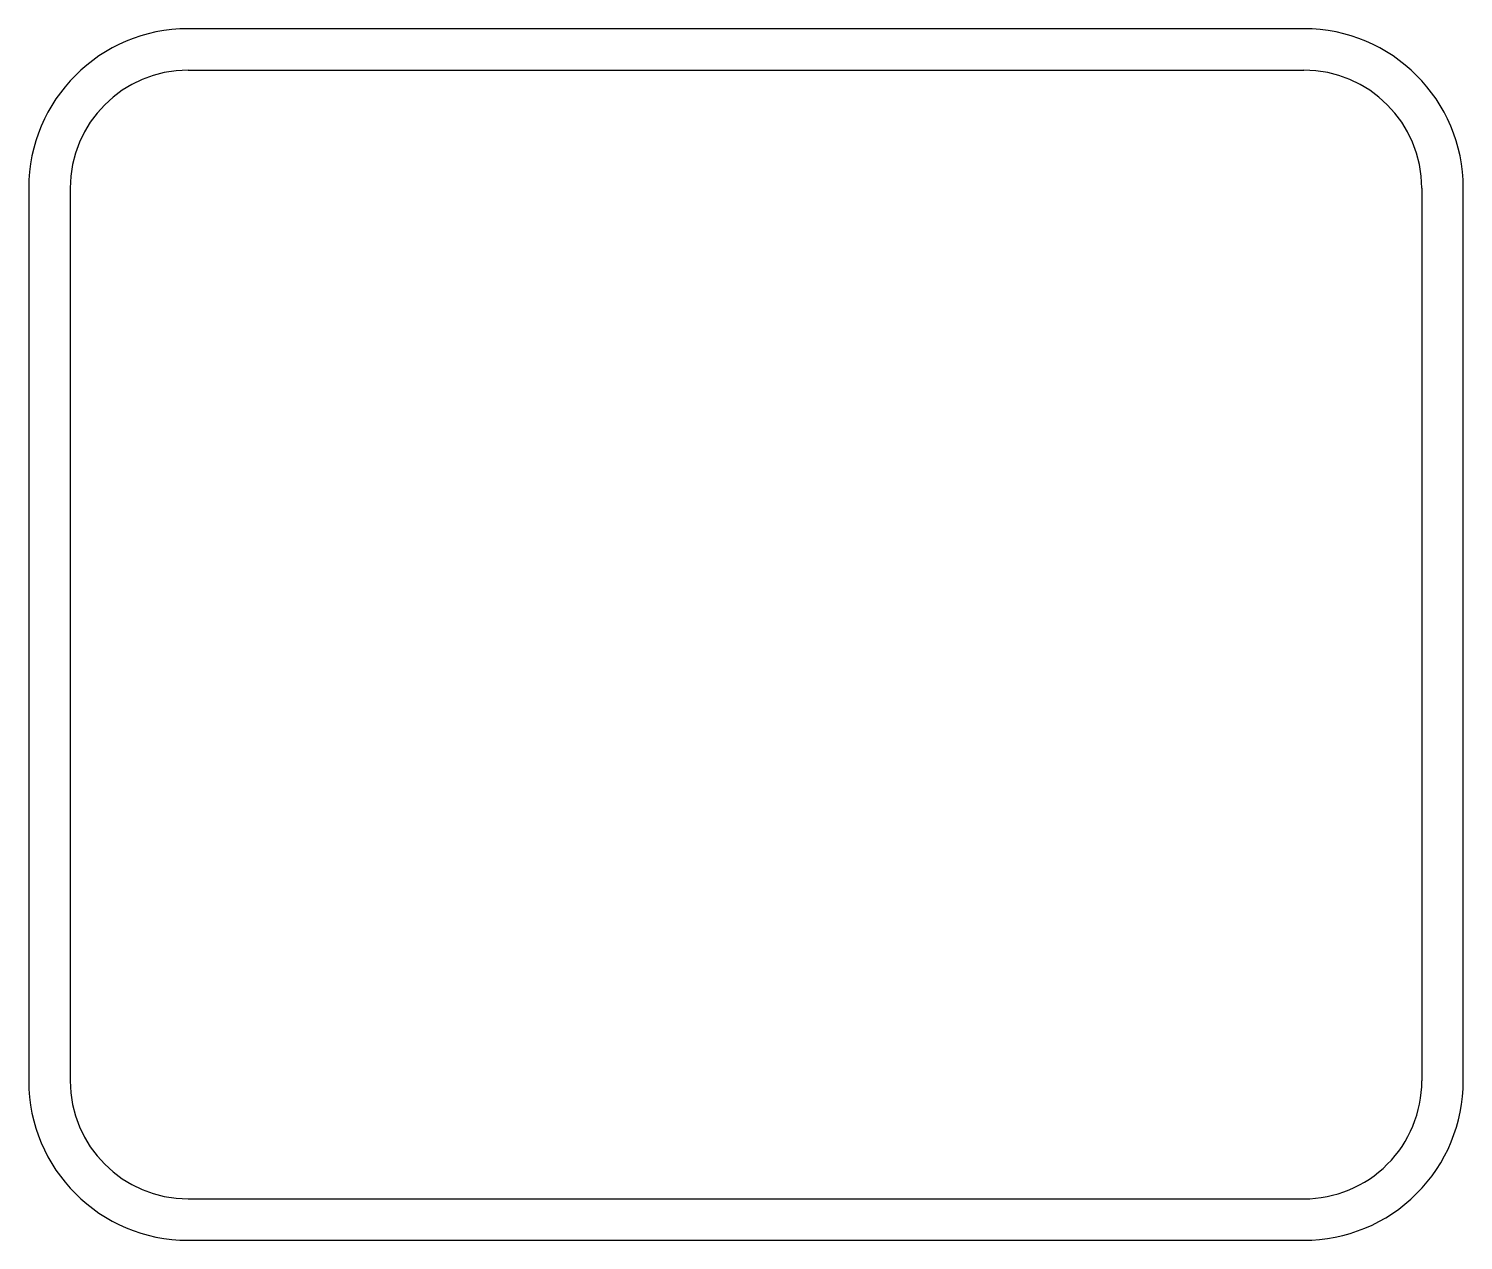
# Model space of a CAD drawing. Extents: x 697.7 to 787.7, y 659.2 to 735.2.
import ezdxf

# ---------------------------------------------------------------- set-up
doc = ezdxf.new("R2010")
doc.units = 0
doc.layers.get('0').update_dxf_attribs({"linetype": 'CONTINUOUS'})

msp = doc.modelspace()

# ---------------------------------------------------------------- linework, layer by layer
for p, q in [((777.721, 735.157), (707.72, 735.157)), ((707.72, 732.557), (777.721, 732.557)), ((697.72, 725.157), (697.72, 669.157)), ((700.32, 725.157), (700.32, 669.157)), ((785.121, 725.157), (785.121, 669.156)), ((787.721, 669.156), (787.721, 725.157)), ((707.72, 661.757), (777.721, 661.756)), ((707.72, 659.157), (777.721, 659.156))]:
    msp.add_line(p, q)
for centre, radius, start, end in [((707.72, 725.157), 10, 90, 180), ((777.721, 725.157), 10, 0, 90), ((707.72, 725.157), 7.4, 90, 180), ((777.721, 725.157), 7.4, 0, 90), ((707.72, 669.157), 10, 180, 269.99965), ((707.72, 669.157), 7.4, 180, 269.99965), ((777.721, 669.156), 7.4, 269.99965, 0), ((777.721, 669.156), 10, 269.99965, 360)]:
    msp.add_arc(centre, radius, start, end)

doc.saveas('drawing.dxf')
